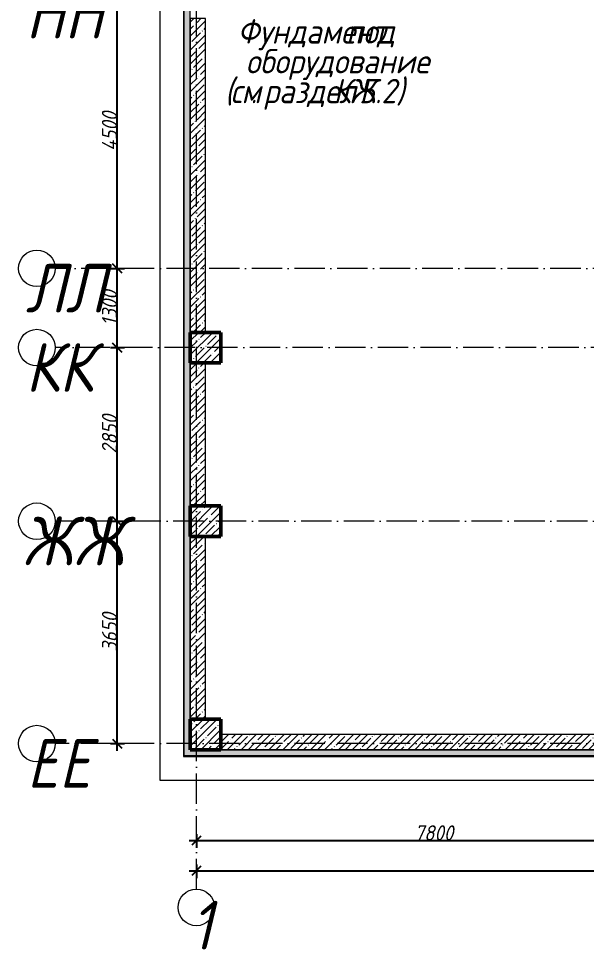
# Model space of a CAD drawing. Header units: millimetres. Extents: x -606178 to 312196, y -19338 to 632709.
# Drawn here: x -605336 to -596013, y 503697 to 518975 of the extents above; entities that cross this region are included whole.
import ezdxf

# ---------------------------------------------------------------- set-up
doc = ezdxf.new("R2010")
doc.units = ezdxf.units.MM
doc.linetypes.add('50_200_ШТРИХ_1Т_ш5_п1_п1_', pattern=[700, 500, -100, 0, -100])
for name, color, linetype, lineweight in [('A-____-____-DIMS', 7, 'Continuous', 9), ('A-FLOR-____-OTLN', 7, 'Continuous', 9), ('A-WALL-____-MCUT', 7, 'Continuous', 13), ('A-WALL-____-MCUT-1', 7, 'Continuous', 9), ('A-WALL-____-MCUT-3', 7, 'Continuous', 9), ('A-WALL-____-PATT-1', 7, 'Continuous', 9), ('A-WALL-FNSH-MCUT-1', 7, 'Continuous', 9), ('G-____-____-TEXT', 7, 'Continuous', 9), ('S-COLS-____-MCUT', 7, 'Continuous', 50), ('S-COLS-____-OTLN', 7, 'Continuous', 9), ('S-GRID-____-IDEN', 7, 'Continuous', 9), ('S-GRID-____-OTLN-1', 7, '50_200_ШТРИХ_1Т_ш5_п1_п1_', 9)]:
    doc.layers.add(name, color=color, linetype=linetype, lineweight=lineweight)
doc.styles.add('ISOCPEUR_I', font='isocpeui.ttf', dxfattribs={"width": 0.9, "height": 2.5})
doc.styles.add('ISOCPEUR_I_9', font='isocpeui.ttf', dxfattribs={"width": 0.9, "height": 250})
doc.dimstyles.new('ISO-2_5_0_9К_БОЛЬШОЙ_ОСИ', dxfattribs={"dimscale": 304.8, "dimtxt": 248.995294, "dimasz": 0.492126, "dimexe": 0.393701, "dimexo": 0, "dimgap": 0, "dimtad": 1, "dimdec": 0, "dimzin": 0, "dimdsep": 46, "dimtxsty": 'ISOCPEUR_I_9', "dimblk1": 'OBLIQUE', "dimblk2": 'OBLIQUE', "dimsah": 1, "dimcen": 0.09, "dimdle": 0.393701, "dimazin": 0, "dimtfac": 1, "dimtdec": 4, "dimtix": 1, "dimtmove": 0, "dimatfit": 3, "dimfxl": 1, "dimtvp": 1, "dimtolj": 1, "dimtzin": 0, "dimarcsym": 2})
pattern_1 = [(45, (-600067.05, 451794.26), (-114.04925, 114.04925), []), (45, (-599953, 451794.26), (-114.04925, 114.04925), [201.612, -40.322, 3.353, -36.97])]
pattern_2 = [(0, (-600067.05, 451794.26), (120.967, 69.841), [80.645, -161.29]), (120, (-600067.05, 451794.26), (-120.96808, 69.84086), [80.645, -161.29]), (60, (-600067.05, 451794.26), (-8e-05, 139.68186), [0, -161.29, 80.645, 0])]

# ---------------------------------------------------------------- blocks, each defined once
blk = doc.blocks.new('BSC_Колонна _Прямоугольная - 500х500-V14-АР1_Кладочный план подвала в осях 1-64_Ю-ЯЯ')
at = {"layer": 'S-COLS-____-OTLN'}
h = blk.add_hatch(dxfattribs=at)
h.set_pattern_fill('FP_20', color=256, style=0, pattern_type=2)
h.set_pattern_definition([(45, (2200, -55431.04), (-114.04925, 114.04925), []), (45, (2314.05, -55431.04), (-114.04925, 114.04925), [201.613, -40.323, 3.353, -36.97])])
h.paths.add_polyline_path([(-250, -250), (250, -250), (250, 250), (-250, 250)], flags=0)
at = {"layer": 'S-COLS-____-MCUT'}
for p, q in [((250, 250), (-250, 250)), ((-250, 250), (-250, -250)), ((250, -250), (250, 250)), ((-250, -250), (250, -250))]:
    blk.add_line(p, q, dxfattribs=at)
blk = doc.blocks.new('BSC_Колонна _Прямоугольная - 500х500-V17-АР1_Кладочный план подвала в осях 1-64_Ю-ЯЯ')
at = {"layer": 'S-COLS-____-OTLN'}
h = blk.add_hatch(dxfattribs=at)
h.set_pattern_fill('FP_23', color=256, style=0, pattern_type=2)
h.set_pattern_definition([(45, (2200, -61781.04), (-114.04925, 114.04925), []), (45, (2314.05, -61781.04), (-114.04925, 114.04925), [201.613, -40.323, 3.353, -36.97])])
h.paths.add_polyline_path([(-250, -250), (250, -250), (250, 250), (-250, 250)], flags=0)
at = {"layer": 'S-COLS-____-MCUT'}
for p, q in [((250, 250), (-250, 250)), ((-250, 250), (-250, -250)), ((250, -250), (250, 250)), ((-250, -250), (250, -250))]:
    blk.add_line(p, q, dxfattribs=at)
blk = doc.blocks.new('BSC_Колонна _Прямоугольная - 500х500-V50-АР1_Кладочный план подвала в осях 1-64_Ю-ЯЯ')
at = {"layer": 'S-COLS-____-OTLN'}
h = blk.add_hatch(dxfattribs=at)
h.set_pattern_fill('FP_63', color=256, style=0, pattern_type=2)
h.set_pattern_definition([(45, (2200, -58931.04), (-114.04925, 114.04925), []), (45, (2314.05, -58931.04), (-114.04925, 114.04925), [201.613, -40.323, 3.353, -36.97])])
h.paths.add_polyline_path([(-250, -250), (250, -250), (250, 250), (-250, 250)], flags=0)
at = {"layer": 'S-COLS-____-MCUT'}
for p, q in [((250, 250), (-250, 250)), ((-250, 250), (-250, -250)), ((250, -250), (250, 250)), ((-250, -250), (250, -250))]:
    blk.add_line(p, q, dxfattribs=at)
blk = doc.blocks.new('Ось сетки - Круг_Ø6_00__ISO-2_5_0_9K_-25732049-АР1_Кладочный план подвала в осях 1-64_Ю-ЯЯ')
at = {"layer": 'S-GRID-____-IDEN'}
blk.add_circle((0, 0), 3, dxfattribs=at)
blk = doc.blocks.new('_Oblique')
at = {"color": 0, "linetype": 'ByBlock', "lineweight": -2}
blk.add_line((-0.5, -0.5), (0.5, 0.5), dxfattribs=at)
blk = doc.blocks.new('*D3708')
at = {"layer": 'A-____-____-DIMS', "color": 0, "lineweight": -2, "transparency": 16777216}
for p, q in [((-602417, 505589), (-602417, 505363)), ((-594617, 505589), (-594617, 505363)), ((-602537, 505483), (-594497, 505483))]:
    blk.add_line(p, q, dxfattribs=at)
at = {"layer": 'Defpoints', "color": 0, "transparency": 16777216}
for p in [(-602417, 505589), (-594617, 505589), (-594617, 505483)]:
    blk.add_point(p, dxfattribs=at)
at = {"layer": 'A-____-____-DIMS', "color": 0, "lineweight": -2, "transparency": 16777216, "xscale": 150, "yscale": 150, "zscale": 150, "rotation": 180}
blk.add_blockref('_Oblique', (-602417, 505483), dxfattribs=at)
at = {"layer": 'A-____-____-DIMS', "color": 0, "lineweight": -2, "transparency": 16777216, "xscale": 150, "yscale": 150, "zscale": 150}
blk.add_blockref('_Oblique', (-594617, 505483), dxfattribs=at)
at = {"layer": 'A-____-____-DIMS', "color": 0, "transparency": 16777216, "insert": (-598517, 505609), "char_height": 250, "width": 758.48, "attachment_point": 5, "style": 'ISOCPEUR_I_9'}
blk.add_mtext('\\A1;7800', dxfattribs=at)
blk = doc.blocks.new('*D3730')
at = {"layer": 'A-____-____-DIMS', "color": 0, "lineweight": -2, "transparency": 16777216}
for p, q in [((-603718, 506955), (-603718, 510845)), ((-603825, 510725), (-603598, 510725)), ((-603825, 507075), (-603598, 507075))]:
    blk.add_line(p, q, dxfattribs=at)
at = {"layer": 'Defpoints', "color": 0, "transparency": 16777216}
for p in [(-603825, 510725), (-603718, 510725), (-603825, 507075)]:
    blk.add_point(p, dxfattribs=at)
at = {"layer": 'A-____-____-DIMS', "color": 0, "lineweight": -2, "transparency": 16777216, "xscale": 150, "yscale": 150, "zscale": 150}
for p, rotation in [((-603718, 510725), 90), ((-603718, 507075), 270)]:
    blk.add_blockref('_Oblique', p, dxfattribs=dict(at, rotation=rotation))
at = {"layer": 'A-____-____-DIMS', "color": 0, "transparency": 16777216, "insert": (-603843, 508900), "char_height": 250, "width": 758.48, "attachment_point": 5, "rotation": 90, "style": 'ISOCPEUR_I_9'}
blk.add_mtext('\\A1;3650', dxfattribs=at)
blk = doc.blocks.new('*D3731')
at = {"layer": 'A-____-____-DIMS', "color": 0, "lineweight": -2, "transparency": 16777216}
for p, q in [((-603718, 510605), (-603718, 513695)), ((-603825, 513575), (-603598, 513575)), ((-603825, 510725), (-603598, 510725))]:
    blk.add_line(p, q, dxfattribs=at)
at = {"layer": 'Defpoints', "color": 0, "transparency": 16777216}
for p in [(-603825, 513575), (-603718, 513575), (-603825, 510725)]:
    blk.add_point(p, dxfattribs=at)
at = {"layer": 'A-____-____-DIMS', "color": 0, "lineweight": -2, "transparency": 16777216, "xscale": 150, "yscale": 150, "zscale": 150}
for p, rotation in [((-603718, 513575), 90), ((-603718, 510725), 270)]:
    blk.add_blockref('_Oblique', p, dxfattribs=dict(at, rotation=rotation))
at = {"layer": 'A-____-____-DIMS', "color": 0, "transparency": 16777216, "insert": (-603843, 512150), "char_height": 250, "width": 758.48, "attachment_point": 5, "rotation": 90, "style": 'ISOCPEUR_I_9'}
blk.add_mtext('\\A1;2850', dxfattribs=at)
blk = doc.blocks.new('*D3732')
at = {"layer": 'A-____-____-DIMS', "color": 0, "lineweight": -2, "transparency": 16777216}
for p, q in [((-603825, 514875), (-603598, 514875)), ((-603718, 513455), (-603718, 514995)), ((-603825, 513575), (-603598, 513575))]:
    blk.add_line(p, q, dxfattribs=at)
at = {"layer": 'Defpoints', "color": 0, "transparency": 16777216}
for p in [(-603825, 514875), (-603718, 514875), (-603825, 513575)]:
    blk.add_point(p, dxfattribs=at)
at = {"layer": 'A-____-____-DIMS', "color": 0, "lineweight": -2, "transparency": 16777216, "xscale": 150, "yscale": 150, "zscale": 150}
for p, rotation in [((-603718, 514875), 90), ((-603718, 513575), 270)]:
    blk.add_blockref('_Oblique', p, dxfattribs=dict(at, rotation=rotation))
at = {"layer": 'A-____-____-DIMS', "color": 0, "transparency": 16777216, "insert": (-603843, 514225), "char_height": 250, "width": 701.02, "attachment_point": 5, "rotation": 90, "style": 'ISOCPEUR_I_9'}
blk.add_mtext('\\A1;1300', dxfattribs=at)
blk = doc.blocks.new('*D3733')
at = {"layer": 'A-____-____-DIMS', "color": 0, "lineweight": -2, "transparency": 16777216}
for p, q in [((-603718, 514755), (-603718, 519495)), ((-603825, 519375), (-603598, 519375)), ((-603825, 514875), (-603598, 514875))]:
    blk.add_line(p, q, dxfattribs=at)
at = {"layer": 'Defpoints', "color": 0, "transparency": 16777216}
for p in [(-603825, 519375), (-603718, 519375), (-603825, 514875)]:
    blk.add_point(p, dxfattribs=at)
at = {"layer": 'A-____-____-DIMS', "color": 0, "lineweight": -2, "transparency": 16777216, "xscale": 150, "yscale": 150, "zscale": 150}
for p, rotation in [((-603718, 519375), 90), ((-603718, 514875), 270)]:
    blk.add_blockref('_Oblique', p, dxfattribs=dict(at, rotation=rotation))
at = {"layer": 'A-____-____-DIMS', "color": 0, "transparency": 16777216, "insert": (-603843, 517125), "char_height": 250, "width": 781.46, "attachment_point": 5, "rotation": 90, "style": 'ISOCPEUR_I_9'}
blk.add_mtext('\\A1;4500', dxfattribs=at)
blk = doc.blocks.new('*D3854')
at = {"layer": 'A-____-____-DIMS', "color": 0, "lineweight": -2, "transparency": 16777216}
for p, q in [((-602417, 505092), (-602417, 504866)), ((-529017, 505092), (-529017, 504866)), ((-602537, 504986), (-528897, 504986))]:
    blk.add_line(p, q, dxfattribs=at)
at = {"layer": 'Defpoints', "color": 0, "transparency": 16777216}
for p in [(-602417, 505092), (-529017, 505092), (-529017, 504986)]:
    blk.add_point(p, dxfattribs=at)
at = {"layer": 'A-____-____-DIMS', "color": 0, "lineweight": -2, "transparency": 16777216, "xscale": 150, "yscale": 150, "zscale": 150, "rotation": 180}
blk.add_blockref('_Oblique', (-602417, 504986), dxfattribs=at)
at = {"layer": 'A-____-____-DIMS', "color": 0, "lineweight": -2, "transparency": 16777216, "xscale": 150, "yscale": 150, "zscale": 150}
blk.add_blockref('_Oblique', (-529017, 504986), dxfattribs=at)
at = {"layer": 'A-____-____-DIMS', "color": 0, "transparency": 16777216, "insert": (-565717, 505113), "char_height": 250, "width": 971.08, "attachment_point": 5, "style": 'ISOCPEUR_I_9'}
blk.add_mtext('\\A1;73400', dxfattribs=at)

msp = doc.modelspace()

# ---------------------------------------------------------------- hatches: boundary and pattern name
at = {"layer": 'A-WALL-____-PATT-1'}
h = msp.add_hatch(dxfattribs=at)
h.set_pattern_fill('FP_54', color=256, style=0, pattern_type=2)
h.set_pattern_definition(pattern_2)
h.paths.add_polyline_path([(-602519.047, 506873.3011), (-602519.047, 537577.3011), (-602619.047, 537577.3011), (-602619.047, 506873.3011)], flags=0)
h = msp.add_hatch(dxfattribs=at)
h.set_pattern_fill('FP_1', color=256, style=0, pattern_type=2)
h.set_pattern_definition(pattern_1)
h.paths.add_polyline_path([(-602267.047, 513825.3011), (-602267.047, 518974.9536), (-602517.047, 518974.9536), (-602517.047, 513825.3011)], flags=0)
h = msp.add_hatch(dxfattribs=at)
h.set_pattern_fill('FP_1', color=256, style=0, pattern_type=2)
h.set_pattern_definition(pattern_1)
h.paths.add_polyline_path([(-602267.047, 510975.3011), (-602267.047, 513324.9536), (-602517.047, 513324.9536), (-602517.047, 510975.3011)], flags=0)
h = msp.add_hatch(dxfattribs=at)
h.set_pattern_fill('FP_1', color=256, style=0, pattern_type=2)
h.set_pattern_definition(pattern_1)
h.paths.add_polyline_path([(-602517.047, 507475.3011), (-602267.047, 507475.3011), (-602267.047, 510474.9536), (-602517.047, 510474.9536)], flags=0)
h = msp.add_hatch(dxfattribs=at)
h.set_pattern_fill('FP_1', color=256, style=0, pattern_type=2)
h.set_pattern_definition(pattern_1)
h.paths.add_polyline_path([(-594767.047, 506975.3011), (-594767.047, 507225.3011), (-602017.047, 507225.3011), (-602017.047, 506975.3011), (-600081.1339, 506975.3011)], flags=0)
h = msp.add_hatch(dxfattribs=at)
h.set_pattern_fill('FP_54', color=256, style=0, pattern_type=2)
h.set_pattern_definition(pattern_2)
h.paths.add_polyline_path([(-536987.047, 506873.3011), (-536987.047, 506973.3011), (-602519.047, 506973.3011), (-602519.047, 506873.3011), (-550592.0622, 506873.3011)], flags=0)

# ---------------------------------------------------------------- linework, layer by layer
at = {"layer": 'A-FLOR-____-OTLN'}
for p, q in [((-603017.047, 537975.3011), (-603017.047, 506475.3011)), ((-603017.047, 506475.3011), (-554867.047, 506475.3011))]:
    msp.add_line(p, q, dxfattribs=at)
at = {"layer": 'A-WALL-____-MCUT'}
for p, q in [((-602627.047, 537585.3011), (-602627.047, 506865.3011)), ((-602619.047, 506873.3011), (-602619.047, 537577.3011)), ((-602627.047, 506865.3011), (-525677.047, 506865.3011)), ((-525669.047, 506873.3011), (-602619.047, 506873.3011))]:
    msp.add_line(p, q, dxfattribs=at)
at = {"layer": 'A-WALL-____-MCUT-1'}
for p, q in [((-602517.047, 518974.9536), (-602517.047, 513825.3011)), ((-602267.047, 518974.9536), (-602517.047, 518974.9536)), ((-602267.047, 513825.3011), (-602267.047, 518974.9536)), ((-602517.047, 513324.9536), (-602517.047, 510975.3011)), ((-602267.047, 513324.9536), (-602517.047, 513324.9536)), ((-602267.047, 510975.3011), (-602267.047, 513324.9536)), ((-602517.047, 510474.9536), (-602517.047, 507475.3011)), ((-602267.047, 510474.9536), (-602517.047, 510474.9536)), ((-602267.047, 507475.3011), (-602267.047, 510474.9536)), ((-594767.047, 507225.3011), (-602017.047, 507225.3011)), ((-602017.047, 506975.3011), (-587017.047, 506975.3011))]:
    msp.add_line(p, q, dxfattribs=at)
at = {"layer": 'A-WALL-____-MCUT-3'}
for p, q in [((-602519.047, 506973.3011), (-602519.047, 537477.3011)), ((-525567.047, 506973.3011), (-602519.047, 506973.3011))]:
    msp.add_line(p, q, dxfattribs=at)
at = {"layer": 'A-WALL-FNSH-MCUT-1'}
for p, q in [((-602517.047, 518974.9536), (-602517.047, 518975.3011)), ((-602517.047, 513324.9536), (-602517.047, 513325.3011)), ((-602517.047, 510474.9536), (-602517.047, 510475.3011))]:
    msp.add_line(p, q, dxfattribs=at)
at = {"layer": 'S-GRID-____-OTLN-1'}
for p, q in [((-602417.047, 504685.847), (-602417.047, 542687.1106)), ((-495992.6403, 514875.3011), (-604735.8172, 514875.3011)), ((-589137.6664, 513575.3011), (-604735.8172, 513575.3011)), ((-524587.0065, 510725.3011), (-604735.8172, 510725.3011)), ((-495992.6403, 507075.3011), (-604735.8172, 507075.3011))]:
    msp.add_line(p, q, dxfattribs=at)

# ---------------------------------------------------------------- block references
at = {"layer": 'S-COLS-____-OTLN'}
for name, p in [('BSC_Колонна _Прямоугольная - 500х500-V17-АР1_Кладочный план подвала в осях 1-64_Ю-ЯЯ', (-602267.047, 513575.3011)), ('BSC_Колонна _Прямоугольная - 500х500-V50-АР1_Кладочный план подвала в осях 1-64_Ю-ЯЯ', (-602267.047, 510725.3011)), ('BSC_Колонна _Прямоугольная - 500х500-V14-АР1_Кладочный план подвала в осях 1-64_Ю-ЯЯ', (-602267.047, 507225.3011))]:
    msp.add_blockref(name, p, dxfattribs=at)
at = {"layer": 'S-GRID-____-IDEN', "xscale": 99.99999999999993, "yscale": 99.99999999999993, "zscale": 99.99999999999993, "rotation": 89.9999999999998}
for p in [(-605035.8172, 514875.3011), (-605035.8172, 513575.3011), (-605035.8172, 510725.3011), (-605035.8172, 507075.3011)]:
    msp.add_blockref('Ось сетки - Круг_Ø6_00__ISO-2_5_0_9K_-25732049-АР1_Кладочный план подвала в осях 1-64_Ю-ЯЯ', p, dxfattribs=at)
at = {"layer": 'S-GRID-____-IDEN', "xscale": 99.99999999999993, "yscale": 99.99999999999993, "zscale": 99.99999999999993}
msp.add_blockref('Ось сетки - Круг_Ø6_00__ISO-2_5_0_9K_-25732049-АР1_Кладочный план подвала в осях 1-64_Ю-ЯЯ', (-602417.047, 504385.847), dxfattribs=at)

# ---------------------------------------------------------------- texts
at = {"layer": 'G-____-____-TEXT', "char_height": 400, "attachment_point": 1, "style": 'ISOCPEUR_I'}
for s, insert, width in [('Фундамент', (-601741.9408, 518965.2184), 1991.39175), ('под', (-599956.0033, 518965.2184), 606.07575), ('оборудование', (-601605.0189, 518475.7392), 2445.948563), ('\\fISOCPEUR|b0|i1|c204|p34|;\\W.9;(', (-601950.3002, 517986.26), 115.443), ('раздел', (-601313.3158, 517986.26), 1219.366687), ('КЖ', (-600164.3627, 517986.26), 505.063125), ('5.2)', (-599747.6439, 517986.26), 606.07575), ('см', (-601855.0502, 517986.26), 396.835313), ('. ', (-601527.6283, 517986.26), 259.74675)]:
    msp.add_mtext(s, dxfattribs=dict(at, insert=insert, width=width))
at = {"layer": 'S-GRID-____-IDEN', "char_height": 800, "attachment_point": 1, "style": 'ISOCPEUR_I'}
for s, insert, width in [('НН', (-605220.8876, 519451.377), 447.341625), ('ЛЛ', (-605220.8876, 514951.377), 447.341625), ('КК', (-605220.8876, 513651.377), 447.341625), ('ЖЖ', (-605268.5876, 510801.377), 562.784625), ('ЕЕ', (-605202.8876, 507151.377), 404.0505), ('\\fISOCPEUR|b0|i1|c204|p34|;\\W.9;1', (-602514.8753, 504494.6216), 144.30375)]:
    msp.add_mtext(s, dxfattribs=dict(at, insert=insert, width=width))

# ---------------------------------------------------------------- dimensions: what is measured, and where the dimension line sits
at = {"layer": 'A-____-____-DIMS'}
for base, p1, p2, override, picture, middle in [((-603718.4425, 519375.3011), (-603824.5086, 514875.3011), (-603824.5086, 519375.3011), {"dimtxt": 400, "dimpost": '<>', "dimfxl": 4500}, '*D3733', (-603843.4425, 517125.3011)), ((-603718.4425, 514875.3011), (-603824.5086, 513575.3011), (-603824.5086, 514875.3011), {"dimtxt": 400, "dimpost": '<>', "dimfxl": 1300}, '*D3732', (-603843.4425, 514225.3011)), ((-603718.4425, 513575.3011), (-603824.5086, 510725.3011), (-603824.5086, 513575.3011), {"dimtxt": 400, "dimpost": '<>', "dimfxl": 2850}, '*D3731', (-603843.4425, 512150.3011)), ((-603718.4425, 510725.3011), (-603824.5086, 507075.3011), (-603824.5086, 510725.3011), {"dimtxt": 400, "dimpost": '<>', "dimfxl": 3650}, '*D3730', (-603843.4425, 508900.3011))]:
    dim = msp.add_linear_dim(base=base, p1=p1, p2=p2, angle=90, dimstyle='ISO-2_5_0_9К_БОЛЬШОЙ_ОСИ', override=override, dxfattribs=at)
    dim.commit()
    dim.dimension.update_dxf_attribs({"geometry": picture, "text_midpoint": middle})
for base, p1, p2, override, picture, middle in [((-594617.047, 505482.7262), (-602417.047, 505588.7923), (-594617.047, 505588.7923), {"dimtxt": 400, "dimpost": '<>', "dimfxl": 7800}, '*D3708', (-598517.047, 505609.3361)), ((-529017.047, 504985.926), (-602417.047, 505091.992), (-529017.047, 505091.992), {"dimtxt": 400, "dimpost": '<>', "dimfxl": 73400}, '*D3854', (-565717.047, 505112.5358))]:
    dim = msp.add_linear_dim(base=base, p1=p1, p2=p2, dimstyle='ISO-2_5_0_9К_БОЛЬШОЙ_ОСИ', override=override, dxfattribs=at)
    dim.commit()
    dim.dimension.update_dxf_attribs({"geometry": picture, "text_midpoint": middle})

doc.saveas('drawing.dxf')
